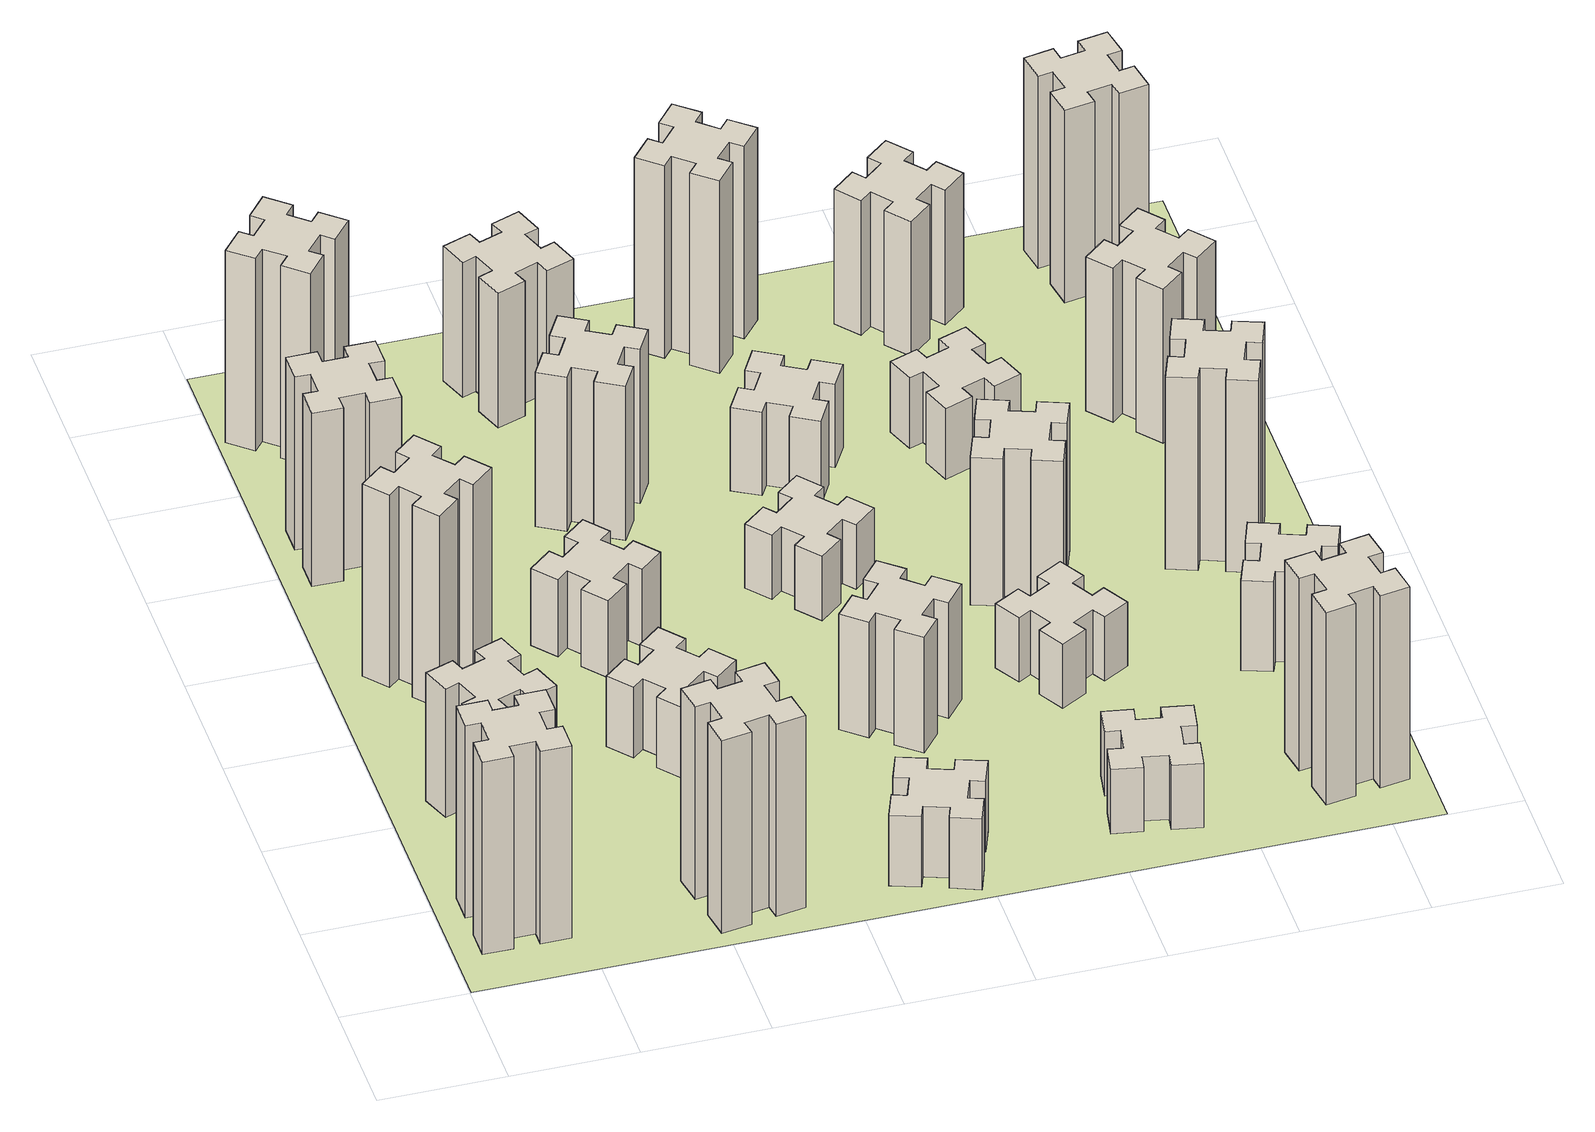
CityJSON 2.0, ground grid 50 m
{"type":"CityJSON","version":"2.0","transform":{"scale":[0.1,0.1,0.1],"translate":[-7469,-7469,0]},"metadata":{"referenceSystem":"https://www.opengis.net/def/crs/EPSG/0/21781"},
"CityObjects":{
"building1":{"type":"Building","attributes":{"class":"1000","function":"1000","usage":"1000","yearOfConstruction":2016,"roofType":"1000","measuredHeight":90,"storeysAboveGround":30,"storeysBelowGround":0},"geometry":[{"type":"Solid","lod":"1","boundaries":[[[[0,1,2,3,4,5,6,7,8,9,10,11,12,13,14,15,16,17,18,19]],[[17,16,20,21]],[[16,15,22,20]],[[15,14,23,22]],[[14,13,24,23]],[[13,12,25,24]],[[12,11,26,25]],[[11,10,27,26]],[[10,9,28,27]],[[9,8,29,28]],[[8,7,30,29]],[[7,6,31,30]],[[6,5,32,31]],[[5,4,33,32]],[[4,3,34,33]],[[3,2,35,34]],[[2,1,36,35]],[[1,0,37,36]],[[0,19,38,37]],[[19,18,39,38]],[[18,17,21,39]],[[24,25,26,27,28,29,30,31,32,33,34,35,36,37,38,39,21,20,22,23]]]]}]},
"building2":{"type":"Building","attributes":{"class":"1000","function":"1000","usage":"1000","yearOfConstruction":2016,"roofType":"1000","measuredHeight":60,"storeysAboveGround":30,"storeysBelowGround":0},"geometry":[{"type":"Solid","lod":"1","boundaries":[[[[40,41,42,43,44,45,46,47,48,49,50,51,52,53,54,55,56,57,58,59]],[[57,56,60,61]],[[56,55,62,60]],[[55,54,63,62]],[[54,53,64,63]],[[53,52,65,64]],[[52,51,66,65]],[[51,50,67,66]],[[50,49,68,67]],[[49,48,69,68]],[[48,47,70,69]],[[47,46,71,70]],[[46,45,72,71]],[[45,44,73,72]],[[44,43,74,73]],[[43,42,75,74]],[[42,41,76,75]],[[41,40,77,76]],[[40,59,78,77]],[[59,58,79,78]],[[58,57,61,79]],[[64,65,66,67,68,69,70,71,72,73,74,75,76,77,78,79,61,60,62,63]]]]}]},
"building3":{"type":"Building","attributes":{"class":"1000","function":"1000","usage":"1000","yearOfConstruction":2016,"roofType":"1000","measuredHeight":90,"storeysAboveGround":30,"storeysBelowGround":0},"geometry":[{"type":"Solid","lod":"1","boundaries":[[[[80,81,82,83,84,85,86,87,88,89,90,91,92,93,94,95,96,97,98,99]],[[97,96,100,101]],[[96,95,102,100]],[[95,94,103,102]],[[94,93,104,103]],[[93,92,105,104]],[[92,91,106,105]],[[91,90,107,106]],[[90,89,108,107]],[[89,88,109,108]],[[88,87,110,109]],[[87,86,111,110]],[[86,85,112,111]],[[85,84,113,112]],[[84,83,114,113]],[[83,82,115,114]],[[82,81,116,115]],[[81,80,117,116]],[[80,99,118,117]],[[99,98,119,118]],[[98,97,101,119]],[[104,105,106,107,108,109,110,111,112,113,114,115,116,117,118,119,101,100,102,103]]]]}]},
"building4":{"type":"Building","attributes":{"class":"1000","function":"1000","usage":"1000","yearOfConstruction":2016,"roofType":"1000","measuredHeight":81,"storeysAboveGround":30,"storeysBelowGround":0},"geometry":[{"type":"Solid","lod":"1","boundaries":[[[[120,121,122,123,124,125,126,127,128,129,130,131,132,133,134,135,136,137,138,139]],[[137,136,140,141]],[[136,135,142,140]],[[135,134,143,142]],[[134,133,144,143]],[[133,132,145,144]],[[132,131,146,145]],[[131,130,147,146]],[[130,129,148,147]],[[129,128,149,148]],[[128,127,150,149]],[[127,126,151,150]],[[126,125,152,151]],[[125,124,153,152]],[[124,123,154,153]],[[123,122,155,154]],[[122,121,156,155]],[[121,120,157,156]],[[120,139,158,157]],[[139,138,159,158]],[[138,137,141,159]],[[144,145,146,147,148,149,150,151,152,153,154,155,156,157,158,159,141,140,142,143]]]]}]},
"building5":{"type":"Building","attributes":{"class":"1000","function":"1000","usage":"1000","yearOfConstruction":2016,"roofType":"1000","measuredHeight":90,"storeysAboveGround":30,"storeysBelowGround":0},"geometry":[{"type":"Solid","lod":"1","boundaries":[[[[160,161,162,163,164,165,166,167,168,169,170,171,172,173,174,175,176,177,178,179]],[[177,176,180,181]],[[176,175,182,180]],[[175,174,183,182]],[[174,173,184,183]],[[173,172,185,184]],[[172,171,186,185]],[[171,170,187,186]],[[170,169,188,187]],[[169,168,189,188]],[[168,167,190,189]],[[167,166,191,190]],[[166,165,192,191]],[[165,164,193,192]],[[164,163,194,193]],[[163,162,195,194]],[[162,161,196,195]],[[161,160,197,196]],[[160,179,198,197]],[[179,178,199,198]],[[178,177,181,199]],[[184,185,186,187,188,189,190,191,192,193,194,195,196,197,198,199,181,180,182,183]]]]}]},
"building6":{"type":"Building","attributes":{"class":"1000","function":"1000","usage":"1000","yearOfConstruction":2016,"roofType":"1000","measuredHeight":90,"storeysAboveGround":30,"storeysBelowGround":0},"geometry":[{"type":"Solid","lod":"1","boundaries":[[[[200,201,202,203,204,205,206,207,208,209,210,211,212,213,214,215,216,217,218,219]],[[217,216,220,221]],[[216,215,222,220]],[[215,214,223,222]],[[214,213,224,223]],[[213,212,225,224]],[[212,211,226,225]],[[211,210,227,226]],[[210,209,228,227]],[[209,208,229,228]],[[208,207,230,229]],[[207,206,231,230]],[[206,205,232,231]],[[205,204,233,232]],[[204,203,234,233]],[[203,202,235,234]],[[202,201,236,235]],[[201,200,237,236]],[[200,219,238,237]],[[219,218,239,238]],[[218,217,221,239]],[[224,225,226,227,228,229,230,231,232,233,234,235,236,237,238,239,221,220,222,223]]]]}]},
"building7":{"type":"Building","attributes":{"class":"1000","function":"1000","usage":"1000","yearOfConstruction":2016,"roofType":"1000","measuredHeight":33,"storeysAboveGround":30,"storeysBelowGround":0},"geometry":[{"type":"Solid","lod":"1","boundaries":[[[[240,241,242,243,244,245,246,247,248,249,250,251,252,253,254,255,256,257,258,259]],[[257,256,260,261]],[[256,255,262,260]],[[255,254,263,262]],[[254,253,264,263]],[[253,252,265,264]],[[252,251,266,265]],[[251,250,267,266]],[[250,249,268,267]],[[249,248,269,268]],[[248,247,270,269]],[[247,246,271,270]],[[246,245,272,271]],[[245,244,273,272]],[[244,243,274,273]],[[243,242,275,274]],[[242,241,276,275]],[[241,240,277,276]],[[240,259,278,277]],[[259,258,279,278]],[[258,257,261,279]],[[264,265,266,267,268,269,270,271,272,273,274,275,276,277,278,279,261,260,262,263]]]]}]},
"building8":{"type":"Building","attributes":{"class":"1000","function":"1000","usage":"1000","yearOfConstruction":2016,"roofType":"1000","measuredHeight":36,"storeysAboveGround":30,"storeysBelowGround":0},"geometry":[{"type":"Solid","lod":"1","boundaries":[[[[280,281,282,283,284,285,286,287,288,289,290,291,292,293,294,295,296,297,298,299]],[[297,296,300,301]],[[296,295,302,300]],[[295,294,303,302]],[[294,293,304,303]],[[293,292,305,304]],[[292,291,306,305]],[[291,290,307,306]],[[290,289,308,307]],[[289,288,309,308]],[[288,287,310,309]],[[287,286,311,310]],[[286,285,312,311]],[[285,284,313,312]],[[284,283,314,313]],[[283,282,315,314]],[[282,281,316,315]],[[281,280,317,316]],[[280,299,318,317]],[[299,298,319,318]],[[298,297,301,319]],[[304,305,306,307,308,309,310,311,312,313,314,315,316,317,318,319,301,300,302,303]]]]}]},
"building9":{"type":"Building","attributes":{"class":"1000","function":"1000","usage":"1000","yearOfConstruction":2016,"roofType":"1000","measuredHeight":33,"storeysAboveGround":30,"storeysBelowGround":0},"geometry":[{"type":"Solid","lod":"1","boundaries":[[[[320,321,322,323,324,325,326,327,328,329,330,331,332,333,334,335,336,337,338,339]],[[337,336,340,341]],[[336,335,342,340]],[[335,334,343,342]],[[334,333,344,343]],[[333,332,345,344]],[[332,331,346,345]],[[331,330,347,346]],[[330,329,348,347]],[[329,328,349,348]],[[328,327,350,349]],[[327,326,351,350]],[[326,325,352,351]],[[325,324,353,352]],[[324,323,354,353]],[[323,322,355,354]],[[322,321,356,355]],[[321,320,357,356]],[[320,339,358,357]],[[339,338,359,358]],[[338,337,341,359]],[[344,345,346,347,348,349,350,351,352,353,354,355,356,357,358,359,341,340,342,343]]]]}]},
"building10":{"type":"Building","attributes":{"class":"1000","function":"1000","usage":"1000","yearOfConstruction":2016,"roofType":"1000","measuredHeight":72,"storeysAboveGround":30,"storeysBelowGround":0},"geometry":[{"type":"Solid","lod":"1","boundaries":[[[[360,361,362,363,364,365,366,367,368,369,370,371,372,373,374,375,376,377,378,379]],[[377,376,380,381]],[[376,375,382,380]],[[375,374,383,382]],[[374,373,384,383]],[[373,372,385,384]],[[372,371,386,385]],[[371,370,387,386]],[[370,369,388,387]],[[369,368,389,388]],[[368,367,390,389]],[[367,366,391,390]],[[366,365,392,391]],[[365,364,393,392]],[[364,363,394,393]],[[363,362,395,394]],[[362,361,396,395]],[[361,360,397,396]],[[360,379,398,397]],[[379,378,399,398]],[[378,377,381,399]],[[384,385,386,387,388,389,390,391,392,393,394,395,396,397,398,399,381,380,382,383]]]]}]},
"building11":{"type":"Building","attributes":{"class":"1000","function":"1000","usage":"1000","yearOfConstruction":2016,"roofType":"1000","measuredHeight":63,"storeysAboveGround":30,"storeysBelowGround":0},"geometry":[{"type":"Solid","lod":"1","boundaries":[[[[400,401,402,403,404,405,406,407,408,409,410,411,412,413,414,415,416,417,418,419]],[[417,416,420,421]],[[416,415,422,420]],[[415,414,423,422]],[[414,413,424,423]],[[413,412,425,424]],[[412,411,426,425]],[[411,410,427,426]],[[410,409,428,427]],[[409,408,429,428]],[[408,407,430,429]],[[407,406,431,430]],[[406,405,432,431]],[[405,404,433,432]],[[404,403,434,433]],[[403,402,435,434]],[[402,401,436,435]],[[401,400,437,436]],[[400,419,438,437]],[[419,418,439,438]],[[418,417,421,439]],[[424,425,426,427,428,429,430,431,432,433,434,435,436,437,438,439,421,420,422,423]]]]}]},
"building12":{"type":"Building","attributes":{"class":"1000","function":"1000","usage":"1000","yearOfConstruction":2016,"roofType":"1000","measuredHeight":54,"storeysAboveGround":30,"storeysBelowGround":0},"geometry":[{"type":"Solid","lod":"1","boundaries":[[[[440,441,442,443,444,445,446,447,448,449,450,451,452,453,454,455,456,457,458,459]],[[457,456,460,461]],[[456,455,462,460]],[[455,454,463,462]],[[454,453,464,463]],[[453,452,465,464]],[[452,451,466,465]],[[451,450,467,466]],[[450,449,468,467]],[[449,448,469,468]],[[448,447,470,469]],[[447,446,471,470]],[[446,445,472,471]],[[445,444,473,472]],[[444,443,474,473]],[[443,442,475,474]],[[442,441,476,475]],[[441,440,477,476]],[[440,459,478,477]],[[459,458,479,478]],[[458,457,461,479]],[[464,465,466,467,468,469,470,471,472,473,474,475,476,477,478,479,461,460,462,463]]]]}]},
"building13":{"type":"Building","attributes":{"class":"1000","function":"1000","usage":"1000","yearOfConstruction":2016,"roofType":"1000","measuredHeight":30,"storeysAboveGround":30,"storeysBelowGround":0},"geometry":[{"type":"Solid","lod":"1","boundaries":[[[[480,481,482,483,484,485,486,487,488,489,490,491,492,493,494,495,496,497,498,499]],[[497,496,500,501]],[[496,495,502,500]],[[495,494,503,502]],[[494,493,504,503]],[[493,492,505,504]],[[492,491,506,505]],[[491,490,507,506]],[[490,489,508,507]],[[489,488,509,508]],[[488,487,510,509]],[[487,486,511,510]],[[486,485,512,511]],[[485,484,513,512]],[[484,483,514,513]],[[483,482,515,514]],[[482,481,516,515]],[[481,480,517,516]],[[480,499,518,517]],[[499,498,519,518]],[[498,497,501,519]],[[504,505,506,507,508,509,510,511,512,513,514,515,516,517,518,519,501,500,502,503]]]]}]},
"building14":{"type":"Building","attributes":{"class":"1000","function":"1000","usage":"1000","yearOfConstruction":2016,"roofType":"1000","measuredHeight":39,"storeysAboveGround":30,"storeysBelowGround":0},"geometry":[{"type":"Solid","lod":"1","boundaries":[[[[520,521,522,523,524,525,526,527,528,529,530,531,532,533,534,535,536,537,538,539]],[[537,536,540,541]],[[536,535,542,540]],[[535,534,543,542]],[[534,533,544,543]],[[533,532,545,544]],[[532,531,546,545]],[[531,530,547,546]],[[530,529,548,547]],[[529,528,549,548]],[[528,527,550,549]],[[527,526,551,550]],[[526,525,552,551]],[[525,524,553,552]],[[524,523,554,553]],[[523,522,555,554]],[[522,521,556,555]],[[521,520,557,556]],[[520,539,558,557]],[[539,538,559,558]],[[538,537,541,559]],[[544,545,546,547,548,549,550,551,552,553,554,555,556,557,558,559,541,540,542,543]]]]}]},
"building15":{"type":"Building","attributes":{"class":"1000","function":"1000","usage":"1000","yearOfConstruction":2016,"roofType":"1000","measuredHeight":30,"storeysAboveGround":30,"storeysBelowGround":0},"geometry":[{"type":"Solid","lod":"1","boundaries":[[[[560,561,562,563,564,565,566,567,568,569,570,571,572,573,574,575,576,577,578,579]],[[577,576,580,581]],[[576,575,582,580]],[[575,574,583,582]],[[574,573,584,583]],[[573,572,585,584]],[[572,571,586,585]],[[571,570,587,586]],[[570,569,588,587]],[[569,568,589,588]],[[568,567,590,589]],[[567,566,591,590]],[[566,565,592,591]],[[565,564,593,592]],[[564,563,594,593]],[[563,562,595,594]],[[562,561,596,595]],[[561,560,597,596]],[[560,579,598,597]],[[579,578,599,598]],[[578,577,581,599]],[[584,585,586,587,588,589,590,591,592,593,594,595,596,597,598,599,581,580,582,583]]]]}]},
"building16":{"type":"Building","attributes":{"class":"1000","function":"1000","usage":"1000","yearOfConstruction":2016,"roofType":"1000","measuredHeight":90,"storeysAboveGround":30,"storeysBelowGround":0},"geometry":[{"type":"Solid","lod":"1","boundaries":[[[[600,601,602,603,604,605,606,607,608,609,610,611,612,613,614,615,616,617,618,619]],[[617,616,620,621]],[[616,615,622,620]],[[615,614,623,622]],[[614,613,624,623]],[[613,612,625,624]],[[612,611,626,625]],[[611,610,627,626]],[[610,609,628,627]],[[609,608,629,628]],[[608,607,630,629]],[[607,606,631,630]],[[606,605,632,631]],[[605,604,633,632]],[[604,603,634,633]],[[603,602,635,634]],[[602,601,636,635]],[[601,600,637,636]],[[600,619,638,637]],[[619,618,639,638]],[[618,617,621,639]],[[624,625,626,627,628,629,630,631,632,633,634,635,636,637,638,639,621,620,622,623]]]]}]},
"building17":{"type":"Building","attributes":{"class":"1000","function":"1000","usage":"1000","yearOfConstruction":2016,"roofType":"1000","measuredHeight":30,"storeysAboveGround":30,"storeysBelowGround":0},"geometry":[{"type":"Solid","lod":"1","boundaries":[[[[640,641,642,643,644,645,646,647,648,649,650,651,652,653,654,655,656,657,658,659]],[[657,656,660,661]],[[656,655,662,660]],[[655,654,663,662]],[[654,653,664,663]],[[653,652,665,664]],[[652,651,666,665]],[[651,650,667,666]],[[650,649,668,667]],[[649,648,669,668]],[[648,647,670,669]],[[647,646,671,670]],[[646,645,672,671]],[[645,644,673,672]],[[644,643,674,673]],[[643,642,675,674]],[[642,641,676,675]],[[641,640,677,676]],[[640,659,678,677]],[[659,658,679,678]],[[658,657,661,679]],[[664,665,666,667,668,669,670,671,672,673,674,675,676,677,678,679,661,660,662,663]]]]}]},
"building18":{"type":"Building","attributes":{"class":"1000","function":"1000","usage":"1000","yearOfConstruction":2016,"roofType":"1000","measuredHeight":69,"storeysAboveGround":30,"storeysBelowGround":0},"geometry":[{"type":"Solid","lod":"1","boundaries":[[[[680,681,682,683,684,685,686,687,688,689,690,691,692,693,694,695,696,697,698,699]],[[697,696,700,701]],[[696,695,702,700]],[[695,694,703,702]],[[694,693,704,703]],[[693,692,705,704]],[[692,691,706,705]],[[691,690,707,706]],[[690,689,708,707]],[[689,688,709,708]],[[688,687,710,709]],[[687,686,711,710]],[[686,685,712,711]],[[685,684,713,712]],[[684,683,714,713]],[[683,682,715,714]],[[682,681,716,715]],[[681,680,717,716]],[[680,699,718,717]],[[699,698,719,718]],[[698,697,701,719]],[[704,705,706,707,708,709,710,711,712,713,714,715,716,717,718,719,701,700,702,703]]]]}]},
"building19":{"type":"Building","attributes":{"class":"1000","function":"1000","usage":"1000","yearOfConstruction":2016,"roofType":"1000","measuredHeight":33,"storeysAboveGround":30,"storeysBelowGround":0},"geometry":[{"type":"Solid","lod":"1","boundaries":[[[[720,721,722,723,724,725,726,727,728,729,730,731,732,733,734,735,736,737,738,739]],[[737,736,740,741]],[[736,735,742,740]],[[735,734,743,742]],[[734,733,744,743]],[[733,732,745,744]],[[732,731,746,745]],[[731,730,747,746]],[[730,729,748,747]],[[729,728,749,748]],[[728,727,750,749]],[[727,726,751,750]],[[726,725,752,751]],[[725,724,753,752]],[[724,723,754,753]],[[723,722,755,754]],[[722,721,756,755]],[[721,720,757,756]],[[720,739,758,757]],[[739,738,759,758]],[[738,737,741,759]],[[744,745,746,747,748,749,750,751,752,753,754,755,756,757,758,759,741,740,742,743]]]]}]},
"building20":{"type":"Building","attributes":{"class":"1000","function":"1000","usage":"1000","yearOfConstruction":2016,"roofType":"1000","measuredHeight":90,"storeysAboveGround":30,"storeysBelowGround":0},"geometry":[{"type":"Solid","lod":"1","boundaries":[[[[760,761,762,763,764,765,766,767,768,769,770,771,772,773,774,775,776,777,778,779]],[[777,776,780,781]],[[776,775,782,780]],[[775,774,783,782]],[[774,773,784,783]],[[773,772,785,784]],[[772,771,786,785]],[[771,770,787,786]],[[770,769,788,787]],[[769,768,789,788]],[[768,767,790,789]],[[767,766,791,790]],[[766,765,792,791]],[[765,764,793,792]],[[764,763,794,793]],[[763,762,795,794]],[[762,761,796,795]],[[761,760,797,796]],[[760,779,798,797]],[[779,778,799,798]],[[778,777,781,799]],[[784,785,786,787,788,789,790,791,792,793,794,795,796,797,798,799,781,780,782,783]]]]}]},
"building21":{"type":"Building","attributes":{"class":"1000","function":"1000","usage":"1000","yearOfConstruction":2016,"roofType":"1000","measuredHeight":63,"storeysAboveGround":30,"storeysBelowGround":0},"geometry":[{"type":"Solid","lod":"1","boundaries":[[[[800,801,802,803,804,805,806,807,808,809,810,811,812,813,814,815,816,817,818,819]],[[817,816,820,821]],[[816,815,822,820]],[[815,814,823,822]],[[814,813,824,823]],[[813,812,825,824]],[[812,811,826,825]],[[811,810,827,826]],[[810,809,828,827]],[[809,808,829,828]],[[808,807,830,829]],[[807,806,831,830]],[[806,805,832,831]],[[805,804,833,832]],[[804,803,834,833]],[[803,802,835,834]],[[802,801,836,835]],[[801,800,837,836]],[[800,819,838,837]],[[819,818,839,838]],[[818,817,821,839]],[[824,825,826,827,828,829,830,831,832,833,834,835,836,837,838,839,821,820,822,823]]]]}]},
"building22":{"type":"Building","attributes":{"class":"1000","function":"1000","usage":"1000","yearOfConstruction":2016,"roofType":"1000","measuredHeight":42,"storeysAboveGround":30,"storeysBelowGround":0},"geometry":[{"type":"Solid","lod":"1","boundaries":[[[[840,841,842,843,844,845,846,847,848,849,850,851,852,853,854,855,856,857,858,859]],[[857,856,860,861]],[[856,855,862,860]],[[855,854,863,862]],[[854,853,864,863]],[[853,852,865,864]],[[852,851,866,865]],[[851,850,867,866]],[[850,849,868,867]],[[849,848,869,868]],[[848,847,870,869]],[[847,846,871,870]],[[846,845,872,871]],[[845,844,873,872]],[[844,843,874,873]],[[843,842,875,874]],[[842,841,876,875]],[[841,840,877,876]],[[840,859,878,877]],[[859,858,879,878]],[[858,857,861,879]],[[864,865,866,867,868,869,870,871,872,873,874,875,876,877,878,879,861,860,862,863]]]]}]},
"building23":{"type":"Building","attributes":{"class":"1000","function":"1000","usage":"1000","yearOfConstruction":2016,"roofType":"1000","measuredHeight":90,"storeysAboveGround":30,"storeysBelowGround":0},"geometry":[{"type":"Solid","lod":"1","boundaries":[[[[880,881,882,883,884,885,886,887,888,889,890,891,892,893,894,895,896,897,898,899]],[[897,896,900,901]],[[896,895,902,900]],[[895,894,903,902]],[[894,893,904,903]],[[893,892,905,904]],[[892,891,906,905]],[[891,890,907,906]],[[890,889,908,907]],[[889,888,909,908]],[[888,887,910,909]],[[887,886,911,910]],[[886,885,912,911]],[[885,884,913,912]],[[884,883,914,913]],[[883,882,915,914]],[[882,881,916,915]],[[881,880,917,916]],[[880,899,918,917]],[[899,898,919,918]],[[898,897,901,919]],[[904,905,906,907,908,909,910,911,912,913,914,915,916,917,918,919,901,900,902,903]]]]}]},
"building24":{"type":"Building","attributes":{"class":"1000","function":"1000","usage":"1000","yearOfConstruction":2016,"roofType":"1000","measuredHeight":72,"storeysAboveGround":30,"storeysBelowGround":0},"geometry":[{"type":"Solid","lod":"1","boundaries":[[[[920,921,922,923,924,925,926,927,928,929,930,931,932,933,934,935,936,937,938,939]],[[937,936,940,941]],[[936,935,942,940]],[[935,934,943,942]],[[934,933,944,943]],[[933,932,945,944]],[[932,931,946,945]],[[931,930,947,946]],[[930,929,948,947]],[[929,928,949,948]],[[928,927,950,949]],[[927,926,951,950]],[[926,925,952,951]],[[925,924,953,952]],[[924,923,954,953]],[[923,922,955,954]],[[922,921,956,955]],[[921,920,957,956]],[[920,939,958,957]],[[939,938,959,958]],[[938,937,941,959]],[[944,945,946,947,948,949,950,951,952,953,954,955,956,957,958,959,941,940,942,943]]]]}]},
"building25":{"type":"Building","attributes":{"class":"1000","function":"1000","usage":"1000","yearOfConstruction":2016,"roofType":"1000","measuredHeight":90,"storeysAboveGround":30,"storeysBelowGround":0},"geometry":[{"type":"Solid","lod":"1","boundaries":[[[[960,961,962,963,964,965,966,967,968,969,970,971,972,973,974,975,976,977,978,979]],[[977,976,980,981]],[[976,975,982,980]],[[975,974,983,982]],[[974,973,984,983]],[[973,972,985,984]],[[972,971,986,985]],[[971,970,987,986]],[[970,969,988,987]],[[969,968,989,988]],[[968,967,990,989]],[[967,966,991,990]],[[966,965,992,991]],[[965,964,993,992]],[[964,963,994,993]],[[963,962,995,994]],[[962,961,996,995]],[[961,960,997,996]],[[960,979,998,997]],[[979,978,999,998]],[[978,977,981,999]],[[984,985,986,987,988,989,990,991,992,993,994,995,996,997,998,999,981,980,982,983]]]]}]},
"landuse1":{"type":"LandUse","attributes":{"name":"plot1","function":"1010"},"geometry":[{"type":"MultiSurface","lod":"1","boundaries":[[[1000,1001,1002,1003]]]}]}
},
"vertices":[
[165,425,0],[165,325,0],[105,325,0],[105,205,0],[225,205,0],[225,265,0],[325,265,0],[325,205,0],[445,205,0],[445,325,0],[385,325,0],[385,425,0],[445,425,0],[445,545,0],[325,545,0],[325,485,0],[225,485,0],[225,545,0],[105,545,0],[105,425,0],[225,485,900],[225,545,900],[325,485,900],[325,545,900],[445,545,900],[445,425,900],[385,425,900],[385,325,900],[445,325,900],[445,205,900],[325,205,900],[325,265,900],[225,265,900],[225,205,900],[105,205,900],[105,325,900],[165,325,900],[165,425,900],[105,425,900],[105,545,900],
[496,1006,0],[462,1100,0],[518,1120,0],[477,1233,0],[364,1192,0],[385,1136,0],[291,1102,0],[270,1158,0],[157,1117,0],[199,1004,0],[255,1025,0],[289,931,0],[233,910,0],[274,797,0],[387,839,0],[366,895,0],[460,929,0],[480,873,0],[593,914,0],[552,1027,0],[460,929,600],[480,873,600],[366,895,600],[387,839,600],[274,797,600],[233,910,600],[289,931,600],[255,1025,600],[199,1004,600],[157,1117,600],[270,1158,600],[291,1102,600],[385,1136,600],[364,1192,600],[477,1233,600],[518,1120,600],[462,1100,600],[496,1006,600],[552,1027,600],[593,914,600],
[492,1888,0],[427,1964,0],[473,2003,0],[396,2095,0],[304,2018,0],[343,1972,0],[266,1907,0],[228,1953,0],[136,1876,0],[213,1784,0],[259,1823,0],[323,1746,0],[277,1708,0],[354,1616,0],[446,1693,0],[408,1739,0],[484,1803,0],[523,1757,0],[615,1834,0],[538,1926,0],[484,1803,900],[523,1757,900],[408,1739,900],[446,1693,900],[354,1616,900],[277,1708,900],[323,1746,900],[259,1823,900],[213,1784,900],[136,1876,900],[228,1953,900],[266,1907,900],[343,1972,900],[304,2018,900],[396,2095,900],[473,2003,900],[427,1964,900],[492,1888,900],[538,1926,900],[615,1834,900],
[385,2545,0],[385,2645,0],[445,2645,0],[445,2765,0],[325,2765,0],[325,2705,0],[225,2705,0],[225,2765,0],[105,2765,0],[105,2645,0],[165,2645,0],[165,2545,0],[105,2545,0],[105,2425,0],[225,2425,0],[225,2485,0],[325,2485,0],[325,2425,0],[445,2425,0],[445,2545,0],[325,2485,810],[325,2425,810],[225,2485,810],[225,2425,810],[105,2425,810],[105,2545,810],[165,2545,810],[165,2645,810],[105,2645,810],[105,2765,810],[225,2765,810],[225,2705,810],[325,2705,810],[325,2765,810],[445,2765,810],[445,2645,810],[385,2645,810],[385,2545,810],[445,2545,810],[445,2425,810],
[1085,158,0],[1184,176,0],[1194,117,0],[1312,137,0],[1291,256,0],[1232,245,0],[1215,344,0],[1274,354,0],[1253,472,0],[1135,451,0],[1145,392,0],[1047,375,0],[1037,434,0],[918,413,0],[939,295,0],[998,305,0],[1016,207,0],[957,197,0],[977,78,0],[1096,99,0],[1016,207,900],[957,197,900],[998,305,900],[939,295,900],[918,413,900],[1037,434,900],[1047,375,900],[1145,392,900],[1135,451,900],[1253,472,900],[1274,354,900],[1215,344,900],[1232,245,900],[1291,256,900],[1312,137,900],[1194,117,900],[1184,176,900],[1085,158,900],[1096,99,900],[977,78,900],
[384,3387,0],[308,3452,0],[346,3498,0],[254,3575,0],[177,3483,0],[223,3444,0],[159,3368,0],[113,3406,0],[36,3314,0],[128,3237,0],[166,3283,0],[243,3219,0],[204,3173,0],[296,3096,0],[373,3188,0],[327,3226,0],[392,3303,0],[438,3264,0],[515,3356,0],[423,3433,0],[392,3303,900],[438,3264,900],[327,3226,900],[373,3188,900],[296,3096,900],[204,3173,900],[243,3219,900],[166,3283,900],[128,3237,900],[36,3314,900],[113,3406,900],[159,3368,900],[223,3444,900],[177,3483,900],[254,3575,900],[346,3498,900],[308,3452,900],[384,3387,900],[423,3433,900],[515,3356,900],
[1083,1332,0],[1006,1267,0],[968,1313,0],[876,1236,0],[953,1144,0],[999,1183,0],[1063,1106,0],[1017,1068,0],[1094,976,0],[1186,1053,0],[1148,1099,0],[1224,1163,0],[1263,1117,0],[1355,1194,0],[1278,1286,0],[1232,1248,0],[1167,1324,0],[1213,1363,0],[1136,1455,0],[1044,1378,0],[1167,1324,330],[1213,1363,330],[1232,1248,330],[1278,1286,330],[1355,1194,330],[1263,1117,330],[1224,1163,330],[1148,1099,330],[1186,1053,330],[1094,976,330],[1017,1068,330],[1063,1106,330],[999,1183,330],[953,1144,330],[876,1236,330],[968,1313,330],[1006,1267,330],[1083,1332,330],[1044,1378,330],[1136,1455,330],
[983,1972,0],[906,1907,0],[868,1953,0],[776,1876,0],[853,1784,0],[899,1823,0],[963,1746,0],[917,1708,0],[994,1616,0],[1086,1693,0],[1048,1739,0],[1124,1803,0],[1163,1757,0],[1255,1834,0],[1178,1926,0],[1132,1888,0],[1067,1964,0],[1113,2003,0],[1036,2095,0],[944,2018,0],[1067,1964,360],[1113,2003,360],[1132,1888,360],[1178,1926,360],[1255,1834,360],[1163,1757,360],[1124,1803,360],[1048,1739,360],[1086,1693,360],[994,1616,360],[917,1708,360],[963,1746,360],[899,1823,360],[853,1784,360],[776,1876,360],[868,1953,360],[906,1907,360],[983,1972,360],[944,2018,360],[1036,2095,360],
[1769,360,0],[1735,266,0],[1679,287,0],[1637,174,0],[1750,133,0],[1771,189,0],[1865,155,0],[1844,99,0],[1957,57,0],[1998,170,0],[1942,191,0],[1976,285,0],[2032,264,0],[2073,377,0],[1960,418,0],[1940,362,0],[1846,396,0],[1867,452,0],[1754,493,0],[1713,380,0],[1846,396,330],[1867,452,330],[1940,362,330],[1960,418,330],[2073,377,330],[2032,264,330],[1976,285,330],[1942,191,330],[1998,170,330],[1957,57,330],[1844,99,330],[1865,155,330],[1771,189,330],[1750,133,330],[1637,174,330],[1679,287,330],[1735,266,330],[1769,360,330],[1713,380,330],[1754,493,330],
[1314,2666,0],[1227,2716,0],[1257,2768,0],[1153,2828,0],[1093,2724,0],[1145,2694,0],[1095,2607,0],[1043,2637,0],[983,2533,0],[1087,2473,0],[1117,2525,0],[1204,2475,0],[1174,2423,0],[1278,2363,0],[1338,2467,0],[1286,2497,0],[1336,2584,0],[1388,2554,0],[1448,2658,0],[1344,2718,0],[1336,2584,720],[1388,2554,720],[1286,2497,720],[1338,2467,720],[1278,2363,720],[1174,2423,720],[1204,2475,720],[1117,2525,720],[1087,2473,720],[983,2533,720],[1043,2637,720],[1095,2607,720],[1145,2694,720],[1093,2724,720],[1153,2828,720],[1257,2768,720],[1227,2716,720],[1314,2666,720],[1344,2718,720],[1448,2658,720],
[1125,3456,0],[1031,3422,0],[1010,3478,0],[897,3437,0],[939,3324,0],[995,3345,0],[1029,3251,0],[973,3230,0],[1014,3117,0],[1127,3159,0],[1106,3215,0],[1200,3249,0],[1220,3193,0],[1333,3234,0],[1292,3347,0],[1236,3326,0],[1202,3420,0],[1258,3440,0],[1217,3553,0],[1104,3512,0],[1202,3420,630],[1258,3440,630],[1236,3326,630],[1292,3347,630],[1333,3234,630],[1220,3193,630],[1200,3249,630],[1106,3215,630],[1127,3159,630],[1014,3117,630],[973,3230,630],[1029,3251,630],[995,3345,630],[939,3324,630],[897,3437,630],[1010,3478,630],[1031,3422,630],[1125,3456,630],[1104,3512,630],[1217,3553,630],
[1903,1224,0],[1839,1148,0],[1793,1186,0],[1716,1094,0],[1808,1017,0],[1846,1063,0],[1923,999,0],[1884,953,0],[1976,876,0],[2053,968,0],[2007,1006,0],[2072,1083,0],[2118,1044,0],[2195,1136,0],[2103,1213,0],[2064,1167,0],[1988,1232,0],[2026,1278,0],[1934,1355,0],[1857,1263,0],[1988,1232,540],[2026,1278,540],[2064,1167,540],[2103,1213,540],[2195,1136,540],[2118,1044,540],[2072,1083,540],[2007,1006,540],[2053,968,540],[1976,876,540],[1884,953,540],[1923,999,540],[1846,1063,540],[1808,1017,540],[1716,1094,540],[1793,1186,540],[1839,1148,540],[1903,1224,540],[1857,1263,540],[1934,1355,540],
[1972,1988,0],[1907,2064,0],[1953,2103,0],[1876,2195,0],[1784,2118,0],[1823,2072,0],[1746,2007,0],[1708,2053,0],[1616,1976,0],[1693,1884,0],[1739,1923,0],[1803,1846,0],[1757,1808,0],[1834,1716,0],[1926,1793,0],[1888,1839,0],[1964,1903,0],[2003,1857,0],[2095,1934,0],[2018,2026,0],[1964,1903,300],[2003,1857,300],[1888,1839,300],[1926,1793,300],[1834,1716,300],[1757,1808,300],[1803,1846,300],[1739,1923,300],[1693,1884,300],[1616,1976,300],[1708,2053,300],[1746,2007,300],[1823,2072,300],[1784,2118,300],[1876,2195,300],[1953,2103,300],[1907,2064,300],[1972,1988,300],[2018,2026,300],[2095,1934,300],
[2026,2497,0],[2076,2584,0],[2128,2554,0],[2188,2658,0],[2084,2718,0],[2054,2666,0],[1967,2716,0],[1997,2768,0],[1893,2828,0],[1833,2724,0],[1885,2694,0],[1835,2607,0],[1783,2637,0],[1723,2533,0],[1827,2473,0],[1857,2525,0],[1944,2475,0],[1914,2423,0],[2018,2363,0],[2078,2467,0],[1944,2475,390],[1914,2423,390],[1857,2525,390],[1827,2473,390],[1723,2533,390],[1783,2637,390],[1835,2607,390],[1885,2694,390],[1833,2724,390],[1893,2828,390],[1997,2768,390],[1967,2716,390],[2054,2666,390],[2084,2718,390],[2188,2658,390],[2128,2554,390],[2076,2584,390],[2026,2497,390],[2078,2467,390],[2018,2363,390],
[2596,444,0],[2578,345,0],[2519,356,0],[2498,237,0],[2617,217,0],[2627,276,0],[2725,258,0],[2715,199,0],[2833,178,0],[2854,297,0],[2795,307,0],[2812,405,0],[2871,395,0],[2892,513,0],[2774,534,0],[2764,475,0],[2665,492,0],[2676,551,0],[2557,572,0],[2537,454,0],[2665,492,300],[2676,551,300],[2764,475,300],[2774,534,300],[2892,513,300],[2871,395,300],[2812,405,300],[2795,307,300],[2854,297,300],[2833,178,300],[2715,199,300],[2725,258,300],[2627,276,300],[2617,217,300],[2498,237,300],[2519,356,300],[2578,345,300],[2596,444,300],[2537,454,300],[2557,572,300],
[1746,3383,0],[1823,3319,0],[1784,3273,0],[1876,3196,0],[1953,3288,0],[1907,3326,0],[1972,3403,0],[2018,3364,0],[2095,3456,0],[2003,3533,0],[1964,3487,0],[1888,3552,0],[1926,3598,0],[1834,3675,0],[1757,3583,0],[1803,3544,0],[1739,3468,0],[1693,3506,0],[1616,3414,0],[1708,3337,0],[1739,3468,900],[1693,3506,900],[1803,3544,900],[1757,3583,900],[1834,3675,900],[1926,3598,900],[1888,3552,900],[1964,3487,900],[2003,3533,900],[2095,3456,900],[2018,3364,900],[1972,3403,900],[1907,3326,900],[1953,3288,900],[1876,3196,900],[1784,3273,900],[1823,3319,900],[1746,3383,900],[1708,3337,900],[1616,3414,900],
[2607,1095,0],[2694,1145,0],[2724,1093,0],[2828,1153,0],[2768,1257,0],[2716,1227,0],[2666,1314,0],[2718,1344,0],[2658,1448,0],[2554,1388,0],[2584,1336,0],[2497,1286,0],[2467,1338,0],[2363,1278,0],[2423,1174,0],[2475,1204,0],[2525,1117,0],[2473,1087,0],[2533,983,0],[2637,1043,0],[2525,1117,300],[2473,1087,300],[2475,1204,300],[2423,1174,300],[2363,1278,300],[2467,1338,300],[2497,1286,300],[2584,1336,300],[2554,1388,300],[2658,1448,300],[2718,1344,300],[2666,1314,300],[2716,1227,300],[2768,1257,300],[2828,1153,300],[2724,1093,300],[2694,1145,300],[2607,1095,300],[2637,1043,300],[2533,983,300],
[2682,1671,0],[2716,1765,0],[2772,1744,0],[2813,1857,0],[2700,1898,0],[2680,1842,0],[2586,1876,0],[2607,1932,0],[2494,1973,0],[2453,1860,0],[2509,1840,0],[2475,1746,0],[2419,1767,0],[2377,1654,0],[2490,1613,0],[2511,1669,0],[2605,1635,0],[2584,1579,0],[2697,1537,0],[2738,1650,0],[2605,1635,690],[2584,1579,690],[2511,1669,690],[2490,1613,690],[2377,1654,690],[2419,1767,690],[2475,1746,690],[2509,1840,690],[2453,1860,690],[2494,1973,690],[2607,1932,690],[2586,1876,690],[2680,1842,690],[2700,1898,690],[2813,1857,690],[2772,1744,690],[2716,1765,690],[2682,1671,690],[2738,1650,690],[2697,1537,690],
[2716,2586,0],[2682,2680,0],[2738,2700,0],[2697,2813,0],[2584,2772,0],[2605,2716,0],[2511,2682,0],[2490,2738,0],[2377,2697,0],[2419,2584,0],[2475,2605,0],[2509,2511,0],[2453,2490,0],[2494,2377,0],[2607,2419,0],[2586,2475,0],[2680,2509,0],[2700,2453,0],[2813,2494,0],[2772,2607,0],[2680,2509,330],[2700,2453,330],[2586,2475,330],[2607,2419,330],[2494,2377,330],[2453,2490,330],[2509,2511,330],[2475,2605,330],[2419,2584,330],[2377,2697,330],[2490,2738,330],[2511,2682,330],[2605,2716,330],[2584,2772,330],[2697,2813,330],[2738,2700,330],[2682,2680,330],[2716,2586,330],[2772,2607,330],[2813,2494,330],
[3465,492,0],[3367,475,0],[3357,534,0],[3238,513,0],[3259,395,0],[3318,405,0],[3336,307,0],[3277,297,0],[3297,178,0],[3416,199,0],[3405,258,0],[3504,276,0],[3514,217,0],[3632,237,0],[3611,356,0],[3552,345,0],[3535,444,0],[3594,454,0],[3573,572,0],[3455,551,0],[3535,444,900],[3594,454,900],[3552,345,900],[3611,356,900],[3632,237,900],[3514,217,900],[3504,276,900],[3405,258,900],[3416,199,900],[3297,178,900],[3277,297,900],[3336,307,900],[3318,405,900],[3259,395,900],[3238,513,900],[3357,534,900],[3367,475,900],[3465,492,900],[3455,551,900],[3573,572,900],
[2712,3368,0],[2647,3444,0],[2693,3483,0],[2616,3575,0],[2524,3498,0],[2563,3452,0],[2486,3387,0],[2448,3433,0],[2356,3356,0],[2433,3264,0],[2479,3303,0],[2543,3226,0],[2497,3188,0],[2574,3096,0],[2666,3173,0],[2628,3219,0],[2704,3283,0],[2743,3237,0],[2835,3314,0],[2758,3406,0],[2704,3283,630],[2743,3237,630],[2628,3219,630],[2666,3173,630],[2574,3096,630],[2497,3188,630],[2543,3226,630],[2479,3303,630],[2433,3264,630],[2356,3356,630],[2448,3433,630],[2486,3387,630],[2563,3452,630],[2524,3498,630],[2616,3575,630],[2693,3483,630],[2647,3444,630],[2712,3368,630],[2758,3406,630],[2835,3314,630],
[3351,1029,0],[3445,995,0],[3424,939,0],[3537,897,0],[3578,1010,0],[3522,1031,0],[3556,1125,0],[3612,1104,0],[3653,1217,0],[3540,1258,0],[3520,1202,0],[3426,1236,0],[3447,1292,0],[3334,1333,0],[3293,1220,0],[3349,1200,0],[3315,1106,0],[3259,1127,0],[3217,1014,0],[3330,973,0],[3315,1106,420],[3259,1127,420],[3349,1200,420],[3293,1220,420],[3334,1333,420],[3447,1292,420],[3426,1236,420],[3520,1202,420],[3540,1258,420],[3653,1217,420],[3612,1104,420],[3556,1125,420],[3522,1031,420],[3578,1010,420],[3537,897,420],[3424,939,420],[3445,995,420],[3351,1029,420],[3330,973,420],[3217,1014,420],
[3420,1842,0],[3326,1876,0],[3347,1932,0],[3234,1973,0],[3193,1860,0],[3249,1840,0],[3215,1746,0],[3159,1767,0],[3117,1654,0],[3230,1613,0],[3251,1669,0],[3345,1635,0],[3324,1579,0],[3437,1537,0],[3478,1650,0],[3422,1671,0],[3456,1765,0],[3512,1744,0],[3553,1857,0],[3440,1898,0],[3456,1765,900],[3512,1744,900],[3422,1671,900],[3478,1650,900],[3437,1537,900],[3324,1579,900],[3345,1635,900],[3251,1669,900],[3230,1613,900],[3117,1654,900],[3159,1767,900],[3215,1746,900],[3249,1840,900],[3193,1860,900],[3234,1973,900],[3347,1932,900],[3326,1876,900],[3420,1842,900],[3440,1898,900],[3553,1857,900],
[3219,2563,0],[3283,2486,0],[3237,2448,0],[3314,2356,0],[3406,2433,0],[3368,2479,0],[3444,2543,0],[3483,2497,0],[3575,2574,0],[3498,2666,0],[3452,2628,0],[3387,2704,0],[3433,2743,0],[3356,2835,0],[3264,2758,0],[3303,2712,0],[3226,2647,0],[3188,2693,0],[3096,2616,0],[3173,2524,0],[3226,2647,720],[3188,2693,720],[3303,2712,720],[3264,2758,720],[3356,2835,720],[3433,2743,720],[3387,2704,720],[3452,2628,720],[3498,2666,720],[3575,2574,720],[3483,2497,720],[3444,2543,720],[3368,2479,720],[3406,2433,720],[3314,2356,720],[3237,2448,720],[3283,2486,720],[3219,2563,720],[3173,2524,720],[3096,2616,720],
[3218,3465,0],[3236,3367,0],[3177,3357,0],[3197,3238,0],[3316,3259,0],[3305,3318,0],[3404,3336,0],[3414,3277,0],[3532,3297,0],[3511,3416,0],[3452,3405,0],[3435,3504,0],[3494,3514,0],[3473,3632,0],[3355,3611,0],[3365,3552,0],[3267,3535,0],[3257,3594,0],[3138,3573,0],[3159,3455,0],[3267,3535,900],[3257,3594,900],[3365,3552,900],[3355,3611,900],[3473,3632,900],[3494,3514,900],[3435,3504,900],[3452,3405,900],[3511,3416,900],[3532,3297,900],[3414,3277,900],[3404,3336,900],[3305,3318,900],[3316,3259,900],[3197,3238,900],[3177,3357,900],[3236,3367,900],[3218,3465,900],[3159,3455,900],[3138,3573,900],
[5,3705,0],[3705,3705,0],[3705,5,0],[5,5,0]
]}
